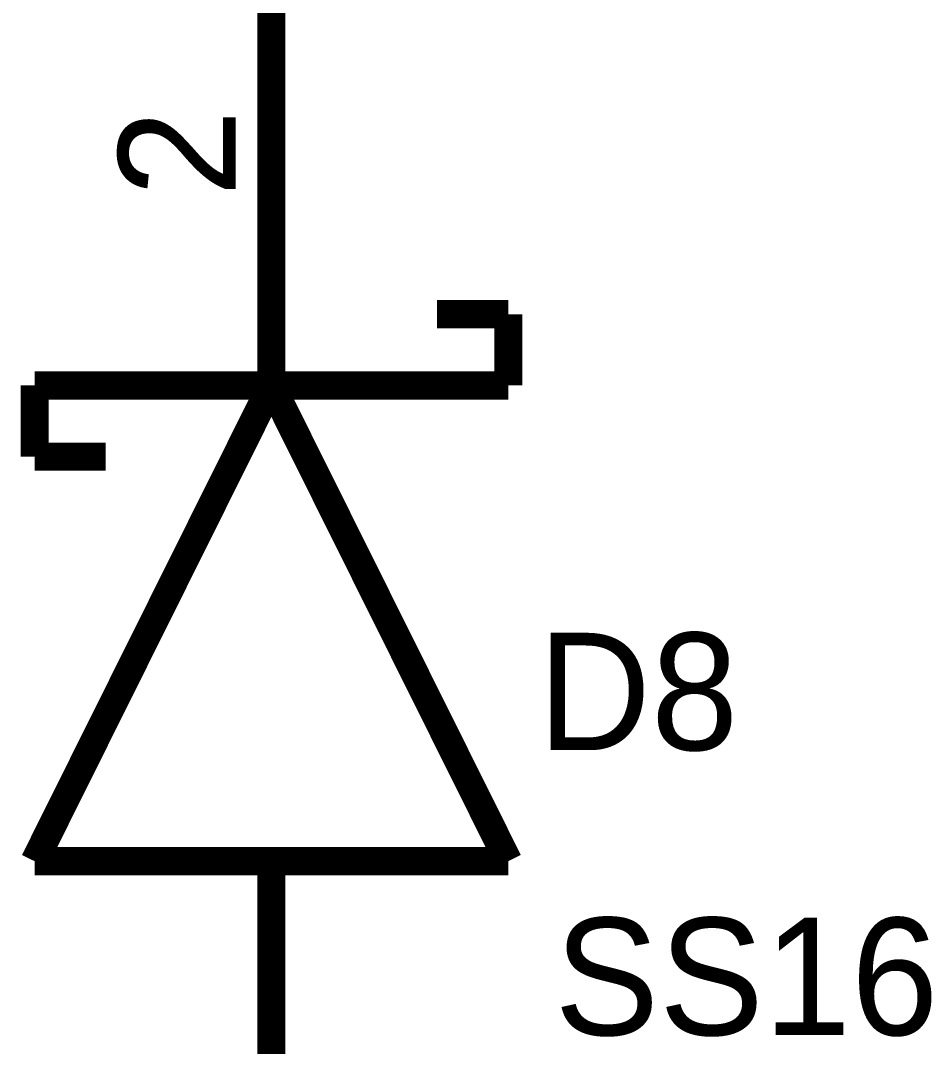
# Model space of a CAD drawing. Header units: millimetres. Extents: x 0 to 800, y 0 to 567.
# Drawn here: x 367.91 to 377.65, y 301.28 to 312.24 of the extents above; entities that cross this region are included whole.
import ezdxf

# ---------------------------------------------------------------- set-up
doc = ezdxf.new("R2010")
doc.units = ezdxf.units.MM
doc.layers.add('Sheet', color=255, linetype='Continuous')

msp = doc.modelspace()

# ---------------------------------------------------------------- linework, layer by layer
at = {"layer": 'Sheet', "const_width": 0.3}
for points in [[(370.595, 308.341), (370.595, 313.426)], [(370.595, 308.341), (370.595, 309.103)], [(373.126, 309.103), (372.365, 309.103)], [(373.126, 308.341), (373.126, 309.103)], [(368.064, 308.341), (373.126, 308.341)], [(368.064, 303.257), (370.595, 308.341)], [(368.064, 308.341), (368.064, 307.58)], [(373.126, 303.257), (370.595, 308.341)], [(368.064, 307.58), (368.825, 307.58)], [(368.064, 303.257), (373.126, 303.257)], [(370.595, 303.257), (370.595, 298.195)], [(370.595, 303.257), (370.595, 302.495)]]:
    msp.add_lwpolyline(points, dxfattribs=at)

# ---------------------------------------------------------------- texts
at = {"layer": 'Sheet'}
msp.add_text('2', height=1.254, rotation=90, dxfattribs=at).set_placement((370.214, 310.357))
for s, p in [('D8', (373.44, 304.444)), ('SS16', (373.619, 301.398))]:
    msp.add_text(s, height=1.2543, dxfattribs=at).set_placement(p)

doc.saveas('drawing.dxf')
